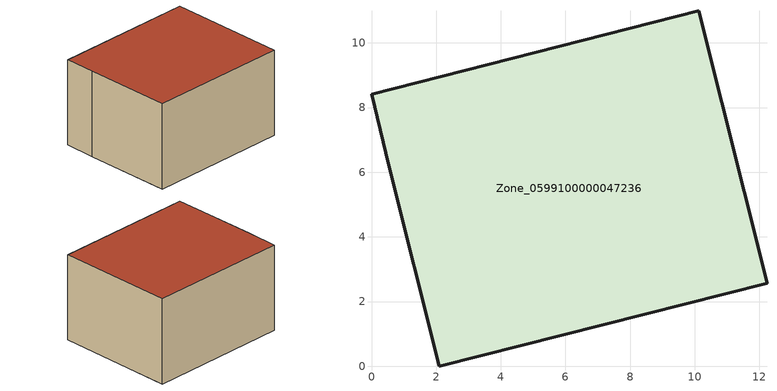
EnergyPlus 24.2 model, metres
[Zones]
Zone_0599100000047236
 floor ground (C_G): 2.1,0 0.53,6.22 0,8.42 10.13,10.99 12.23,2.56 z0
 wall outside (C_F): 0.53,6.22 2.1,0 12.23,2.56 10.13,10.99 0,8.42 0.53,6.22 z0:6.3
 roof outside (C_R): 12.23,2.56 10.13,10.99 0,8.42 0.53,6.22 2.1,0 z6.3
[BUILDING]
Pand.0599100000047236: North Axis=0; Terrain=City; Loads Convergence Tolerance Value=0.04; Temperature Convergence Tolerance Value=0.4; Solar Distribution=FullExterior; Maximum Number of Warmup Days=25; Minimum Number of Warmup Days=1
[Site:Location]
Rotterdam.The.Hague.AP_ZH_NLD Design_Conditions: Latitude=51.96; Longitude=4.45; Time Zone=1; Elevation=-4.5
[SITE:GROUNDTEMPERATURE:BUILDINGSURFACE]
18, 18, 18, 18, 18, 18, 18, 18, 18, 18, 18, 18
[MATERIAL] Thermal Absorptance=0.9; Solar Absorptance=0.7; Visible Absorptance=0.7
Name | Roughness | Thickness | Conductivity | Density | Specific Heat
G.TC.1946-1964 | MediumSmooth | 0.15 | 1 | 540 | 1210
F.TC.1946-1964 | Rough | 0.3 | 0.857143 | 1920 | 840
R.TC.1946-1964 | MediumRough | 0.2 | 0.235294 | 1500 | 1000
[CONSTRUCTION]
C_G: G.TC.1946-1964
C_F: F.TC.1946-1964
C_R: R.TC.1946-1964
[ZONE]
Zone_0599100000047236: Type=1; Multiplier=1; Ceiling Height=Autocalculate; Volume=Autocalculate; Floor Area=autocalculate; Part of Total Floor Area=Yes
[ZONEINFILTRATION:DESIGNFLOWRATE]
Infil_Zone_0599100000047236: Zone or ZoneList or Space or SpaceList=Zone_0599100000047236; Schedule=AlwaysOn; Design Flow Rate Calculation Method=Flow/Area; Flow Rate per Floor Area=0.003; Constant Term Coefficient=1; Temperature Term Coefficient=0; Velocity Term Coefficient=0; Velocity Squared Term Coefficient=0
[HVACTEMPLATE:ZONE:IDEALLOADSAIRSYSTEM]
Zone_0599100000047236: Maximum Heating Supply Air Temperature=50; Minimum Cooling Supply Air Temperature=13; Maximum Heating Supply Air Humidity Ratio=0.0156; Minimum Cooling Supply Air Humidity Ratio=0.0077; Heating Limit=NoLimit; Cooling Limit=NoLimit; Dehumidification Control Type=ConstantSensibleHeatRatio; Cooling Sensible Heat Ratio=0.7; Dehumidification Setpoint=60; Humidification Control Type=None; Humidification Setpoint=30; Outdoor Air Method=None; Outdoor Air Flow Rate per Person=0.00944; Outdoor Air Flow Rate per Zone Floor Area=0; Outdoor Air Flow Rate per Zone=0; Demand Controlled Ventilation Type=None; Outdoor Air Economizer Type=NoEconomizer; Heat Recovery Type=None; Sensible Heat Recovery Effectiveness=0.7; Latent Heat Recovery Effectiveness=0.65
[ZONECONTROL:THERMOSTAT]
ThermostatControl_Zone_0599100000047236: Zone or ZoneList=Zone_0599100000047236; Control Type Schedule=DualSetpointControlType; Control 1=Thermostat_Zone_0599100000047236; Temperature Difference Between Cutout And Setpoint=0
[THERMOSTATSETPOINT:DUALSETPOINT]
Thermostat_Zone_0599100000047236: Heating Setpoint Temperature Schedule=HeatingSetpoint_Zone_0599100000047236; Cooling Setpoint Temperature Schedule=CoolingSetpoint_Zone_0599100000047236
[SCHEDULE:COMPACT]
HeatingSetpoint_Zone_0599100000047236: Through: 12/31, For: AllDays, Until: 24:00, 21
CoolingSetpoint_Zone_0599100000047236: Through: 12/31, For: AllDays, Until: 24:00, 24
DualSetpointControlType: Through: 12/31, For: AllDays, Until: 24:00, 4
AlwaysOn: Through: 12/31, For: AllDays, Until: 24:00, 1
